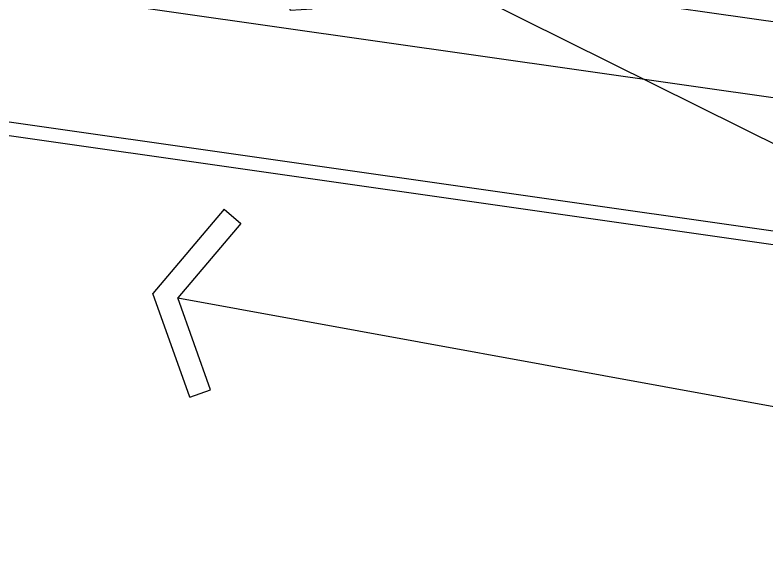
# Model space of a CAD drawing. Extents: x -3378 to 102197, y -3799 to 48702.
# Drawn here: x 58528.1 to 58698.5, y 32100.6 to 32221.9 of the extents above; entities that cross this region are included whole.
import ezdxf

# ---------------------------------------------------------------- set-up
doc = ezdxf.new("R2010")
doc.units = 0
for name, color, linetype in [('GM_SECT_15', 15, 'Continuous'), ('LAYER3', 165, 'Continuous'), ('視覺模型鋁擠型暫替', 4, 'Continuous'), ('金屬面材 METAL PANEL', 2, 'Continuous')]:
    doc.layers.add(name, color=color, linetype=linetype)

# ---------------------------------------------------------------- blocks, each defined once
blk = doc.blocks.new('箭頭2')
at = {"layer": 'LAYER3', "ltscale": 10}
for p, q in [((-21.65, -12.5), (0, 0)), ((21.65, -12.5), (0, 0)), ((-19.15, -16.83), (0, -5.77)), ((19.15, -16.83), (0, -5.77)), ((0, -5.77), (0, -205.77)), ((-21.65, -12.5), (-19.15, -16.83)), ((21.65, -12.5), (19.15, -16.83))]:
    blk.add_line(p, q, dxfattribs=at)
blk = doc.blocks.new('L3燈具')
at = {"layer": 'LAYER3', "xscale": -1, "rotation": 71.53372761617614}
blk.add_blockref('箭頭2', (-225.15, 102.04, 0.01), dxfattribs=at)
at = {"layer": 'LAYER3', "rotation": 87.64139388054957}
blk.add_blockref('箭頭2', (-242.13, 9.61, 0.01), dxfattribs=at)

msp = doc.modelspace()

# ---------------------------------------------------------------- linework, layer by layer
at = {"layer": 'GM_SECT_15'}
msp.add_line((58741.129, 32214.464, 0), (55938.652, 32614.367, 0), dxfattribs=at)
at = {"layer": '金屬面材 METAL PANEL'}
for p, q in [((58428.852, 32241.88), (58730.693, 32198.809)), ((58823.866, 32155.21), (58427.722, 32211.737)), ((58427.722, 32208.707), (58823.442, 32152.24))]:
    msp.add_line(p, q, dxfattribs=at)

# ---------------------------------------------------------------- block references
at = {"layer": '視覺模型鋁擠型暫替', "linetype": 'Continuous', "rotation": 352.0386746788479}
msp.add_blockref('L3燈具', (58797.778, 32115.735), dxfattribs=at)

doc.saveas('drawing.dxf')
